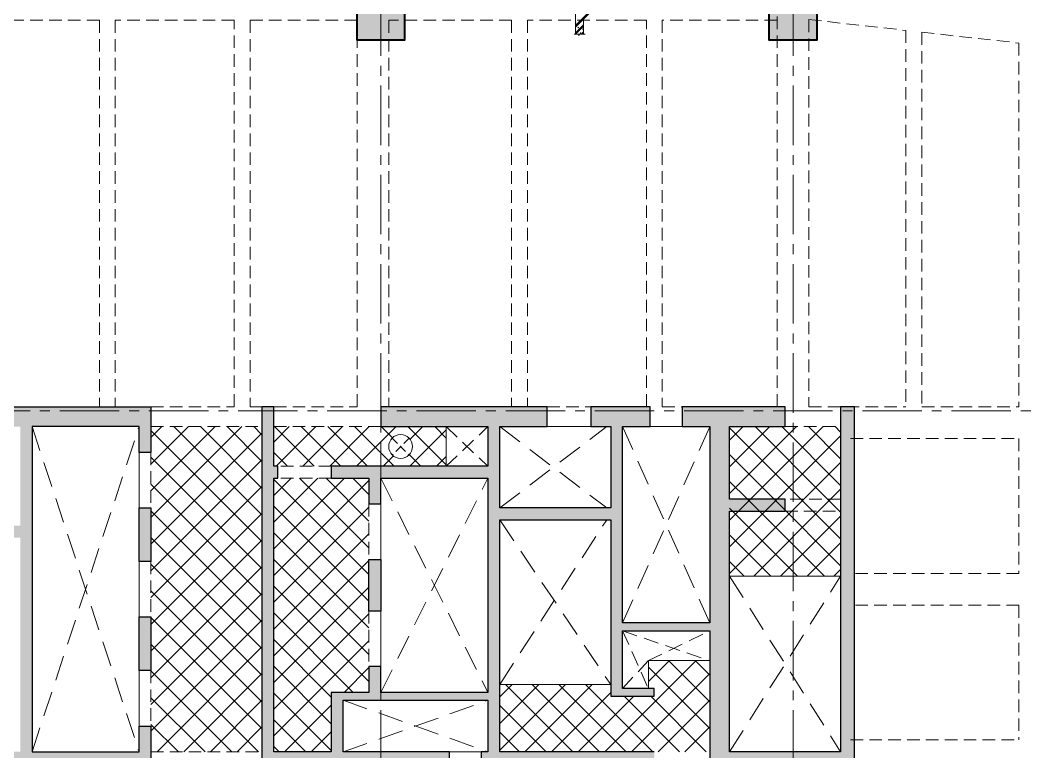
# Model space of a CAD drawing. Header units: millimetres. Extents: x 115500 to 206800, y -6300 to 53700.
# Drawn here: x 162450 to 187900, y 19600 to 38050 of the extents above; entities that cross this region are included whole.
import ezdxf

# ---------------------------------------------------------------- set-up
doc = ezdxf.new("R2010")
doc.units = ezdxf.units.MM
for name, pattern in [('DASHED2', [9.525, 6.35, -3.175]), ('HIDDEN2', [4.7625, 3.175, -1.5875]), ('HT_Grid$0$CENTER2', [1.125, 0.75, -0.125, 0.125, -0.125])]:
    doc.linetypes.add(name, pattern=pattern)
doc.layers.get('0').update_dxf_attribs({"lineweight": 20})
for name, color, linetype, lineweight in [('HT_5F_Col$0$NDC_S-COLUMN', 4, 'Continuous', 40), ('HT_5F_Col$0$NDC_S_HATCH COLUMN AND WALL', 251, 'Continuous', 13), ('HT_Core wall _5F$0$NDC_S_HATCH COLUMN AND WALL', 251, 'Continuous', 13), ('HT_Core wall _5F$0$NDC_S_WALL', 6, 'Continuous', 25), ('HT_Grid$0$NDC_S_AXIS', 5, 'HT_Grid$0$CENTER2', 13), ('NDC_S_BEAM', 3, 'HIDDEN2', 20), ('NDC_S_DIM', 1, 'Continuous', 15), ('NDC_S_HATCH MATERIAL', 8, 'Continuous', 13), ('NDC_S_OPENING', 9, 'DASHED2', 13), ('NDC_S_SLAB', 2, 'Continuous', 20)]:
    doc.layers.add(name, color=color, linetype=linetype, lineweight=lineweight)

# ---------------------------------------------------------------- blocks, each defined once
blk = doc.blocks.new('HT_5F_Col$0$cot')
at = {"layer": 'HT_5F_Col$0$NDC_S_HATCH COLUMN AND WALL', "ltscale": 0.005}
h = blk.add_hatch(color=256, dxfattribs=at)
h.dxf.hatch_style = 1
h.paths.add_polyline_path([(-0.5, 0.5), (0.5, 0.5), (0.5, -0.5), (-0.5, -0.5)])
at = {"layer": 'HT_5F_Col$0$NDC_S-COLUMN', "ltscale": 0.005}
blk.add_lwpolyline([(-0.5, 0.5), (0.5, 0.5), (0.5, -0.5), (-0.5, -0.5)], close=True, dxfattribs=at)

msp = doc.modelspace()

# ---------------------------------------------------------------- hatches: boundary and pattern name
at = {"layer": 'HT_Core wall _5F$0$NDC_S_HATCH COLUMN AND WALL'}
h = msp.add_hatch(color=256, dxfattribs=at)
h.dxf.hatch_style = 1
h.paths.add_polyline_path([(162750, 27800), (165450, 27800), (165450, 27150), (165750, 27150), (165750, 28300), (162050, 28300), (162050, 27800), (162450, 27800), (162450, 25300), (159750, 25300), (159750, 27800), (161250, 27800), (161250, 28300), (159450, 28300), (159450, 24350), (159750, 24350), (159750, 25000), (162450, 25000), (162450, 19600), (159750, 19600), (159750, 20250), (159450, 20250), (159450, 19100), (165750, 19100), (165750, 20250), (165450, 20250), (165450, 19600), (162750, 19600)])
h = msp.add_hatch(color=256, dxfattribs=at)
h.dxf.hatch_style = 1
h.paths.add_polyline_path([(178450, 19600), (174550, 19600), (174550, 25450), (177350, 25450), (177350, 21000), (178450, 21000), (178450, 21200), (177650, 21200), (177650, 22650), (179850, 22650), (179850, 19100), (183500, 19100), (183500, 28300), (183150, 28300), (183150, 19600), (180350, 19600), (180350, 25670), (181750, 25670), (181750, 25970), (180350, 25970), (180350, 27800), (181750, 27800), (181750, 28300), (179150, 28300), (179150, 27800), (179850, 27800), (179850, 22850), (177650, 22850), (177650, 27800), (178350, 27800), (178350, 28300), (176850, 28300), (176850, 27800), (177350, 27800), (177350, 25750), (174550, 25750), (174550, 27800), (175750, 27800), (175750, 28300), (171550, 28300), (171550, 27800), (174250, 27800), (174250, 26800), (170300, 26800), (170300, 26500), (171250, 26500), (171250, 25850), (171550, 25850), (171550, 26500), (174250, 26500), (174250, 21100), (171550, 21100), (171550, 21750), (171250, 21750), (171250, 21100), (170300, 21100), (170300, 19600), (168850, 19600), (168850, 26500), (168950, 26500), (168950, 26800), (168850, 26800), (168850, 28300), (168550, 28300), (168550, 19100), (173280, 19100), (173280, 19600), (170600, 19600), (170600, 20900), (174250, 20900), (174250, 19600), (174080, 19600), (174080, 19100), (178450, 19100)])
h = msp.add_hatch(color=256, dxfattribs=at)
h.dxf.hatch_style = 1
h.paths.add_polyline_path([(165450, 25750), (165750, 25750), (165750, 24400), (165450, 24400)])
h = msp.add_hatch(color=256, dxfattribs=at)
h.dxf.hatch_style = 1
h.paths.add_polyline_path([(171550, 24450), (171250, 24450), (171250, 23150), (171550, 23150)])
h = msp.add_hatch(color=256, dxfattribs=at)
h.dxf.hatch_style = 1
h.paths.add_polyline_path([(165450, 23000), (165750, 23000), (165750, 21650), (165450, 21650)])

# ---------------------------------------------------------------- linework, layer by layer
at = {"layer": 'HT_Core wall _5F$0$NDC_S_WALL'}
for points in [[(162050, 28300), (165750, 28300), (165750, 27150), (165450, 27150), (165450, 27800), (162750, 27800), (162750, 19600), (165450, 19600), (165450, 20250), (165750, 20250), (165750, 19100), (159450, 19100)], [(168950, 26500), (168950, 26800), (168850, 26800), (168850, 28300), (168550, 28300), (168550, 19100)], [(183150, 28300), (183150, 19600), (180350, 19600), (180350, 25670), (181750, 25670), (181750, 25970), (180350, 25970), (180350, 27800), (181750, 27800), (181750, 28300), (179150, 28300), (179150, 27800), (179850, 27800), (179850, 22850), (177650, 22850), (177650, 27800), (178350, 27800), (178350, 28300), (176850, 28300), (176850, 27800), (177350, 27800), (177350, 25750), (174550, 25750), (174550, 27800), (175750, 27800), (175750, 28300), (171550, 28300), (171550, 27800), (174250, 27800), (174250, 26800), (170300, 26800), (170300, 26500), (171250, 26500), (171250, 25850), (171550, 25850), (171550, 26500), (174250, 26500), (174250, 21100), (171550, 21100), (171550, 21750), (171250, 21750), (171250, 21100), (170300, 21100), (170300, 19600), (168850, 19600), (168850, 26500), (168950, 26500)], [(183500, 19100), (183500, 28300), (183150, 28300)], [(178450, 19600), (174550, 19600), (174550, 25450), (177350, 25450), (177350, 21000), (178450, 21000), (178450, 21200), (177650, 21200), (177650, 22650), (179850, 22650), (179850, 19100)], [(173280, 19100), (173280, 19600), (170600, 19600), (170600, 20900), (174250, 20900), (174250, 19600), (174080, 19600), (174080, 19100)]]:
    msp.add_lwpolyline(points, dxfattribs=at)
for points in [[(165450, 25750), (165750, 25750), (165750, 24400), (165450, 24400)], [(171550, 24450), (171550, 23150), (171250, 23150), (171250, 24450)], [(165450, 23000), (165750, 23000), (165750, 21650), (165450, 21650)]]:
    msp.add_lwpolyline(points, close=True, dxfattribs=at)
at = {"layer": 'HT_Grid$0$NDC_S_AXIS', "ltscale": 2000}
for p, q in [((171550, -1100), (171550, 48500)), ((181950, -1100), (181950, 48500)), ((120700, 28200), (201600, 28200))]:
    msp.add_line(p, q, dxfattribs=at)
at = {"layer": 'NDC_S_BEAM', "ltscale": 100}
for p, q in [((181550, 28300), (181550, 38500)), ((164450, 38050), (161600, 38050)), ((164450, 38050), (164450, 28300)), ((167850, 38050), (164850, 38050)), ((164850, 38050), (164850, 28300)), ((167850, 28300), (167850, 38050)), ((168250, 38050), (168250, 28300)), ((170950, 38050), (168250, 38050)), ((170950, 28300), (170950, 38050)), ((174850, 38050), (171750, 38050)), ((171750, 38050), (171750, 28300)), ((174850, 38050), (174850, 28300)), ((175250, 38050), (175250, 28300)), ((178250, 38050), (175250, 38050)), ((178250, 28300), (178250, 38050)), ((178650, 38050), (178650, 28300)), ((181550, 38050), (178650, 38050)), ((182350, 38066.8), (184800, 37792.5)), ((182350, 38066.8), (182350, 28300)), ((184800, 37792.5), (184800, 28300)), ((185200, 37747.8), (185200, 28300)), ((185200, 37747.8), (187650, 37473.5)), ((187650, 37473.5), (187650, 28300)), ((165750, 28300), (167850, 28300)), ((168250, 28300), (168550, 28300)), ((168850, 28300), (170950, 28300)), ((175750, 28300), (176850, 28300)), ((178650, 28300), (179150, 28300)), ((182350, 28300), (184800, 28300)), ((185200, 28300), (187650, 28300)), ((165750, 27800), (168550, 27800)), ((168850, 27800), (171550, 27800)), ((181750, 27800), (183150, 27800)), ((183400, 27500), (187650, 27500)), ((187650, 27500), (187650, 24100)), ((165750, 27150), (165750, 25750)), ((170300, 26800), (168950, 26800)), ((170300, 26500), (168950, 26500)), ((183150, 25970), (181750, 25970)), ((171250, 25850), (171250, 24450)), ((181750, 25670), (183150, 25670)), ((165750, 24400), (165750, 23000)), ((187650, 24100), (183400, 24100)), ((187650, 23300), (183400, 23300)), ((187650, 23300), (187650, 19900)), ((171250, 23150), (171250, 21750)), ((165750, 21650), (165750, 20250)), ((183400, 19900), (187650, 19900)), ((165750, 19600), (168550, 19600))]:
    msp.add_line(p, q, dxfattribs=at)
at = {"layer": 'NDC_S_DIM', "ltscale": 100}
for p, q in [((176464, 37697.7), (176464, 39250)), ((176664, 38050), (176664, 37697.7)), ((176544, 37697.7), (176424, 37697.7)), ((176584, 37737.7), (176544, 37657.7)), ((176544, 37657.7), (176544, 37697.7)), ((176584, 37697.7), (176584, 37737.7)), ((176704, 37697.7), (176584, 37697.7))]:
    msp.add_line(p, q, dxfattribs=at)
at = {"layer": 'NDC_S_HATCH MATERIAL', "linetype": 'Continuous', "ltscale": 100}
for p, q in [((176464, 37913.3), (177164, 38613.3)), ((176464, 37876.6), (177164, 38576.6)), ((176464, 37953.4), (176476.9, 37958.4)), ((176464, 37944.9), (176470.8, 37940.3)), ((176464, 37733), (176664, 37933)), ((176470.8, 37940.1), (176476.9, 37958.3)), ((176475.1, 38019), (176475.1, 38019)), ((176485.8, 37993.4), (176485.8, 37993.4)), ((176540.6, 38018.7), (176540.6, 38018.7)), ((176544.7, 37955.8), (176544.7, 37955.8)), ((176623, 37938.3), (176623, 37938.3)), ((176626.6, 38038.2), (176626.6, 38038.2)), ((176651.2, 37925.3), (176651.2, 37925.3)), ((176660.7, 38023.4), (176660.7, 38023.4)), ((176464.1, 37719.4), (176464.1, 37719.4)), ((176465.5, 37697.7), (176664, 37896.2)), ((176467.8, 37819.3), (176467.8, 37819.3)), ((176471.4, 37919.1), (176471.4, 37919.1)), ((176473.4, 37814.4), (176473.4, 37814.4)), ((176486.2, 37802.5), (176486.2, 37802.5)), ((176523.8, 37856.3), (176538.2, 37873.6)), ((176523.8, 37856.3), (176541.7, 37854.8)), ((176541.7, 37854.6), (176538.2, 37873.4)), ((176545.3, 37748.5), (176545.3, 37748.5)), ((176549.5, 37762.2), (176549.5, 37762.2)), ((176572.3, 37807), (176572.3, 37807)), ((176609, 37697.7), (176664, 37752.7)), ((176615.7, 37738.6), (176615.7, 37738.6)), ((176619.3, 37838.5), (176619.3, 37838.5)), ((176635, 37829.5), (176656, 37837.6)), ((176635, 37829.5), (176649.9, 37819.5)), ((176645.8, 37697.7), (176664, 37715.9)), ((176646.4, 37795.7), (176646.4, 37795.7)), ((176647.4, 37816.9), (176647.4, 37816.9)), ((176648.3, 37844.4), (176648.3, 37844.4)), ((176649.9, 37819.4), (176656, 37837.5)), ((165750, 27528.6), (166021.4, 27800)), ((165750, 26855), (166695, 27800)), ((165750, 26181.5), (167368.5, 27800)), ((165750, 25508), (168042, 27800)), ((168550, 25573.5), (166323.5, 27800)), ((168550, 26247.1), (166997.1, 27800)), ((168550, 26920.6), (167670.6, 27800)), ((168550, 27594.1), (168344.1, 27800)), ((168850, 27411), (169239, 27800)), ((169867.6, 26800), (168867.6, 27800)), ((168912.6, 26800), (169912.6, 27800)), ((170541.1, 26800), (169541.1, 27800)), ((169586.1, 26800), (170586.1, 27800)), ((171214.6, 26800), (170214.6, 27800)), ((170259.6, 26800), (171259.6, 27800)), ((171888.2, 26800), (170888.2, 27800)), ((170933.1, 26800), (171933.1, 27800)), ((171843.8, 27517.9), (171561.7, 27800)), ((173200, 26835.2), (172235.2, 27800)), ((172288.5, 27481.9), (172606.6, 27800)), ((173200, 27508.7), (172908.7, 27800)), ((180350, 27461.1), (180688.9, 27800)), ((180350, 26787.6), (181362.4, 27800)), ((180350, 26114.1), (182035.9, 27800)), ((182147.4, 25970), (180350, 27767.4)), ((180879.4, 25970), (182709.4, 27800)), ((182821, 25970), (180991, 27800)), ((183150, 26314.5), (181664.5, 27800)), ((183150, 26988), (182338, 27800)), ((183150, 27661.5), (183011.5, 27800)), ((168550, 24900), (165750, 27700)), ((165750, 24834.5), (168550, 27634.5)), ((172280.1, 26800), (173200, 27719.9)), ((181552.9, 25970), (183150, 27567.1)), ((168550, 24226.5), (165750, 27026.5)), ((169194.1, 26800), (168850, 27144.1)), ((171606.6, 26800), (171868.1, 27061.5)), ((172561.7, 26800), (172267.9, 27093.8)), ((172953.7, 26800), (173200, 27046.3)), ((181473.9, 25970), (180350, 27093.9)), ((165750, 24161), (168550, 26961)), ((182226.5, 25970), (183150, 26893.5)), ((168850, 26063.9), (169286.1, 26500)), ((168850, 25390.4), (169959.6, 26500)), ((168850, 24716.9), (170633.1, 26500)), ((171250, 24070.6), (168850, 26470.6)), ((171250, 24744.1), (169494.1, 26500)), ((171250, 25417.6), (170167.6, 26500)), ((171250, 26091.1), (170841.1, 26500)), ((168550, 23553), (165750, 26353)), ((165750, 23487.4), (168550, 26287.4)), ((168850, 24043.4), (171250, 26443.4)), ((180800.4, 25970), (180350, 26420.4)), ((182900, 25970), (183150, 26220)), ((180350, 25440.6), (180879.4, 25970)), ((180350, 24767.1), (181552.9, 25970)), ((180350, 24093.5), (182226.5, 25970)), ((182740.4, 24030), (180800.4, 25970)), ((180960, 24030), (182900, 25970)), ((183150, 24293.9), (181473.9, 25970)), ((183150, 24967.4), (182147.4, 25970)), ((183150, 25641), (182821, 25970)), ((171250, 23397.1), (168850, 25797.1)), ((168850, 23369.9), (171250, 25769.9)), ((182066.9, 24030), (180350, 25746.9)), ((168550, 22879.5), (165750, 25679.5)), ((165750, 22813.9), (168550, 25613.9)), ((181633.5, 24030), (183150, 25546.5)), ((168550, 22205.9), (165750, 25005.9)), ((171250, 22723.5), (168850, 25123.5)), ((168850, 22696.3), (171250, 25096.3)), ((181393.4, 24030), (180350, 25073.4)), ((165750, 22140.4), (168550, 24940.4)), ((182307, 24030), (183150, 24873)), ((171250, 22050), (168850, 24450)), ((168550, 21532.4), (165750, 24332.4)), ((165750, 21466.9), (168550, 24266.9)), ((168850, 22022.8), (171250, 24422.8)), ((180719.8, 24030), (180350, 24399.8)), ((182980.5, 24030), (183150, 24199.5)), ((171250, 21376.5), (168850, 23776.5)), ((168850, 21349.3), (171250, 23749.3)), ((168550, 20858.9), (165750, 23658.9)), ((165750, 20793.4), (168550, 23593.4)), ((168550, 20185.4), (165750, 22985.4)), ((165750, 20119.9), (168550, 22919.9)), ((170853, 21100), (168850, 23103)), ((168850, 20675.8), (171250, 23075.8)), ((170300, 20979.5), (168850, 22429.5)), ((168850, 20002.3), (171250, 22402.3)), ((168461.9, 19600), (165750, 22311.9)), ((165903.7, 19600), (168550, 22246.3)), ((177203.5, 19600), (179503.5, 21900)), ((178300, 21370), (178830, 21900)), ((179850, 20858.7), (178808.7, 21900)), ((179850, 21532.2), (179482.2, 21900)), ((167788.3, 19600), (165750, 21638.3)), ((170300, 20305.9), (168850, 21755.9)), ((170621.3, 21100), (171250, 21728.7)), ((179850, 20185.2), (178300, 21735.2)), ((166577.2, 19600), (168550, 21572.8)), ((177877, 19600), (179850, 21573)), ((174550, 20987.6), (174862.4, 21300)), ((174550, 20314.1), (175535.9, 21300)), ((174550, 19640.6), (176209.4, 21300)), ((176394.1, 19600), (174694.1, 21300)), ((175182.9, 19600), (176882.9, 21300)), ((177067.6, 19600), (175367.6, 21300)), ((177741.1, 19600), (176041.1, 21300)), ((178414.6, 19600), (176714.6, 21300)), ((167114.8, 19600), (165750, 20964.8)), ((167250.7, 19600), (168550, 20899.3)), ((170300, 19632.4), (168850, 21082.4)), ((175856.5, 19600), (177350, 21093.5)), ((176530, 19600), (177930, 21000)), ((179088.2, 19600), (177688.2, 21000)), ((179761.7, 19600), (178361.7, 21000)), ((178550.5, 19600), (179850, 20899.5)), ((169121.3, 19600), (170300, 20778.7)), ((175720.6, 19600), (174550, 20770.6)), ((169658.9, 19600), (168850, 20408.9)), ((166441.3, 19600), (165750, 20291.3)), ((167924.2, 19600), (168550, 20225.8)), ((179224.1, 19600), (179850, 20225.9)), ((169794.8, 19600), (170300, 20105.2)), ((175047.1, 19600), (174550, 20097.1)), ((165767.8, 19600), (165750, 19617.8)), ((168985.4, 19600), (168850, 19735.4))]:
    msp.add_line(p, q, dxfattribs=at)
at = {"layer": 'NDC_S_OPENING', "ltscale": 100}
for p, q in [((162750, 27800), (165450, 19600)), ((162750, 19600), (165450, 27800)), ((174550, 27800), (177250, 25750)), ((174550, 25750), (177250, 27800)), ((177650, 27800), (179850, 22850)), ((177650, 22850), (179850, 27800)), ((171550, 26500), (174250, 21100)), ((171550, 21100), (174250, 26500)), ((174550, 25450), (177350, 21300)), ((174550, 21300), (177250, 25450)), ((180350, 24030), (183150, 19600)), ((180350, 19600), (183150, 24030)), ((170600, 20900), (174250, 19600)), ((170600, 19600), (174250, 20900))]:
    msp.add_line(p, q, dxfattribs=at)
at = {"layer": 'NDC_S_OPENING', "ltscale": 60}
for p, q in [((173200, 27800), (174250, 26800)), ((173200, 26800), (174250, 27800)), ((177650, 22650), (179850, 21900)), ((177650, 22650), (178300, 21200)), ((178300, 21900), (179850, 22650)), ((177650, 21200), (178300, 21900))]:
    msp.add_line(p, q, dxfattribs=at)
at = {"layer": 'NDC_S_OPENING', "ltscale": 30}
for p, q in [((171837.9, 27512.1), (172262.1, 27087.9)), ((172262.1, 27512.1), (171837.9, 27087.9))]:
    msp.add_line(p, q, dxfattribs=at)
at = {"layer": 'NDC_S_SLAB', "ltscale": 100}
for p, q in [((162750, 27800), (165450, 27800)), ((162750, 19600), (162750, 27800)), ((165450, 27800), (165450, 19600)), ((173200, 27800), (174250, 27800)), ((173200, 26800), (173200, 27800)), ((174250, 27800), (174250, 26800)), ((175750, 27800), (176850, 27800)), ((178350, 27800), (179150, 27800)), ((174250, 26800), (173200, 26800)), ((171550, 26500), (174250, 26500)), ((171550, 21100), (171550, 26500)), ((174250, 26500), (174250, 21100)), ((180350, 24030), (183150, 24030)), ((177650, 21200), (177650, 22650)), ((177650, 22650), (179850, 22650)), ((179850, 22650), (179850, 21900)), ((179850, 21900), (178300, 21900)), ((178300, 21900), (178300, 21200)), ((174550, 21300), (177350, 21300)), ((178300, 21200), (177650, 21200)), ((174250, 21100), (171550, 21100)), ((165450, 19600), (162750, 19600)), ((173280, 19600), (174080, 19600))]:
    msp.add_line(p, q, dxfattribs=at)
msp.add_circle((172050, 27300), 300, dxfattribs=at)

# ---------------------------------------------------------------- block references
at = {"xscale": 1200, "yscale": 1400}
for p in [(171550, 38250), (181950, 38250)]:
    msp.add_blockref('HT_5F_Col$0$cot', p, dxfattribs=at)

doc.saveas('drawing.dxf')
